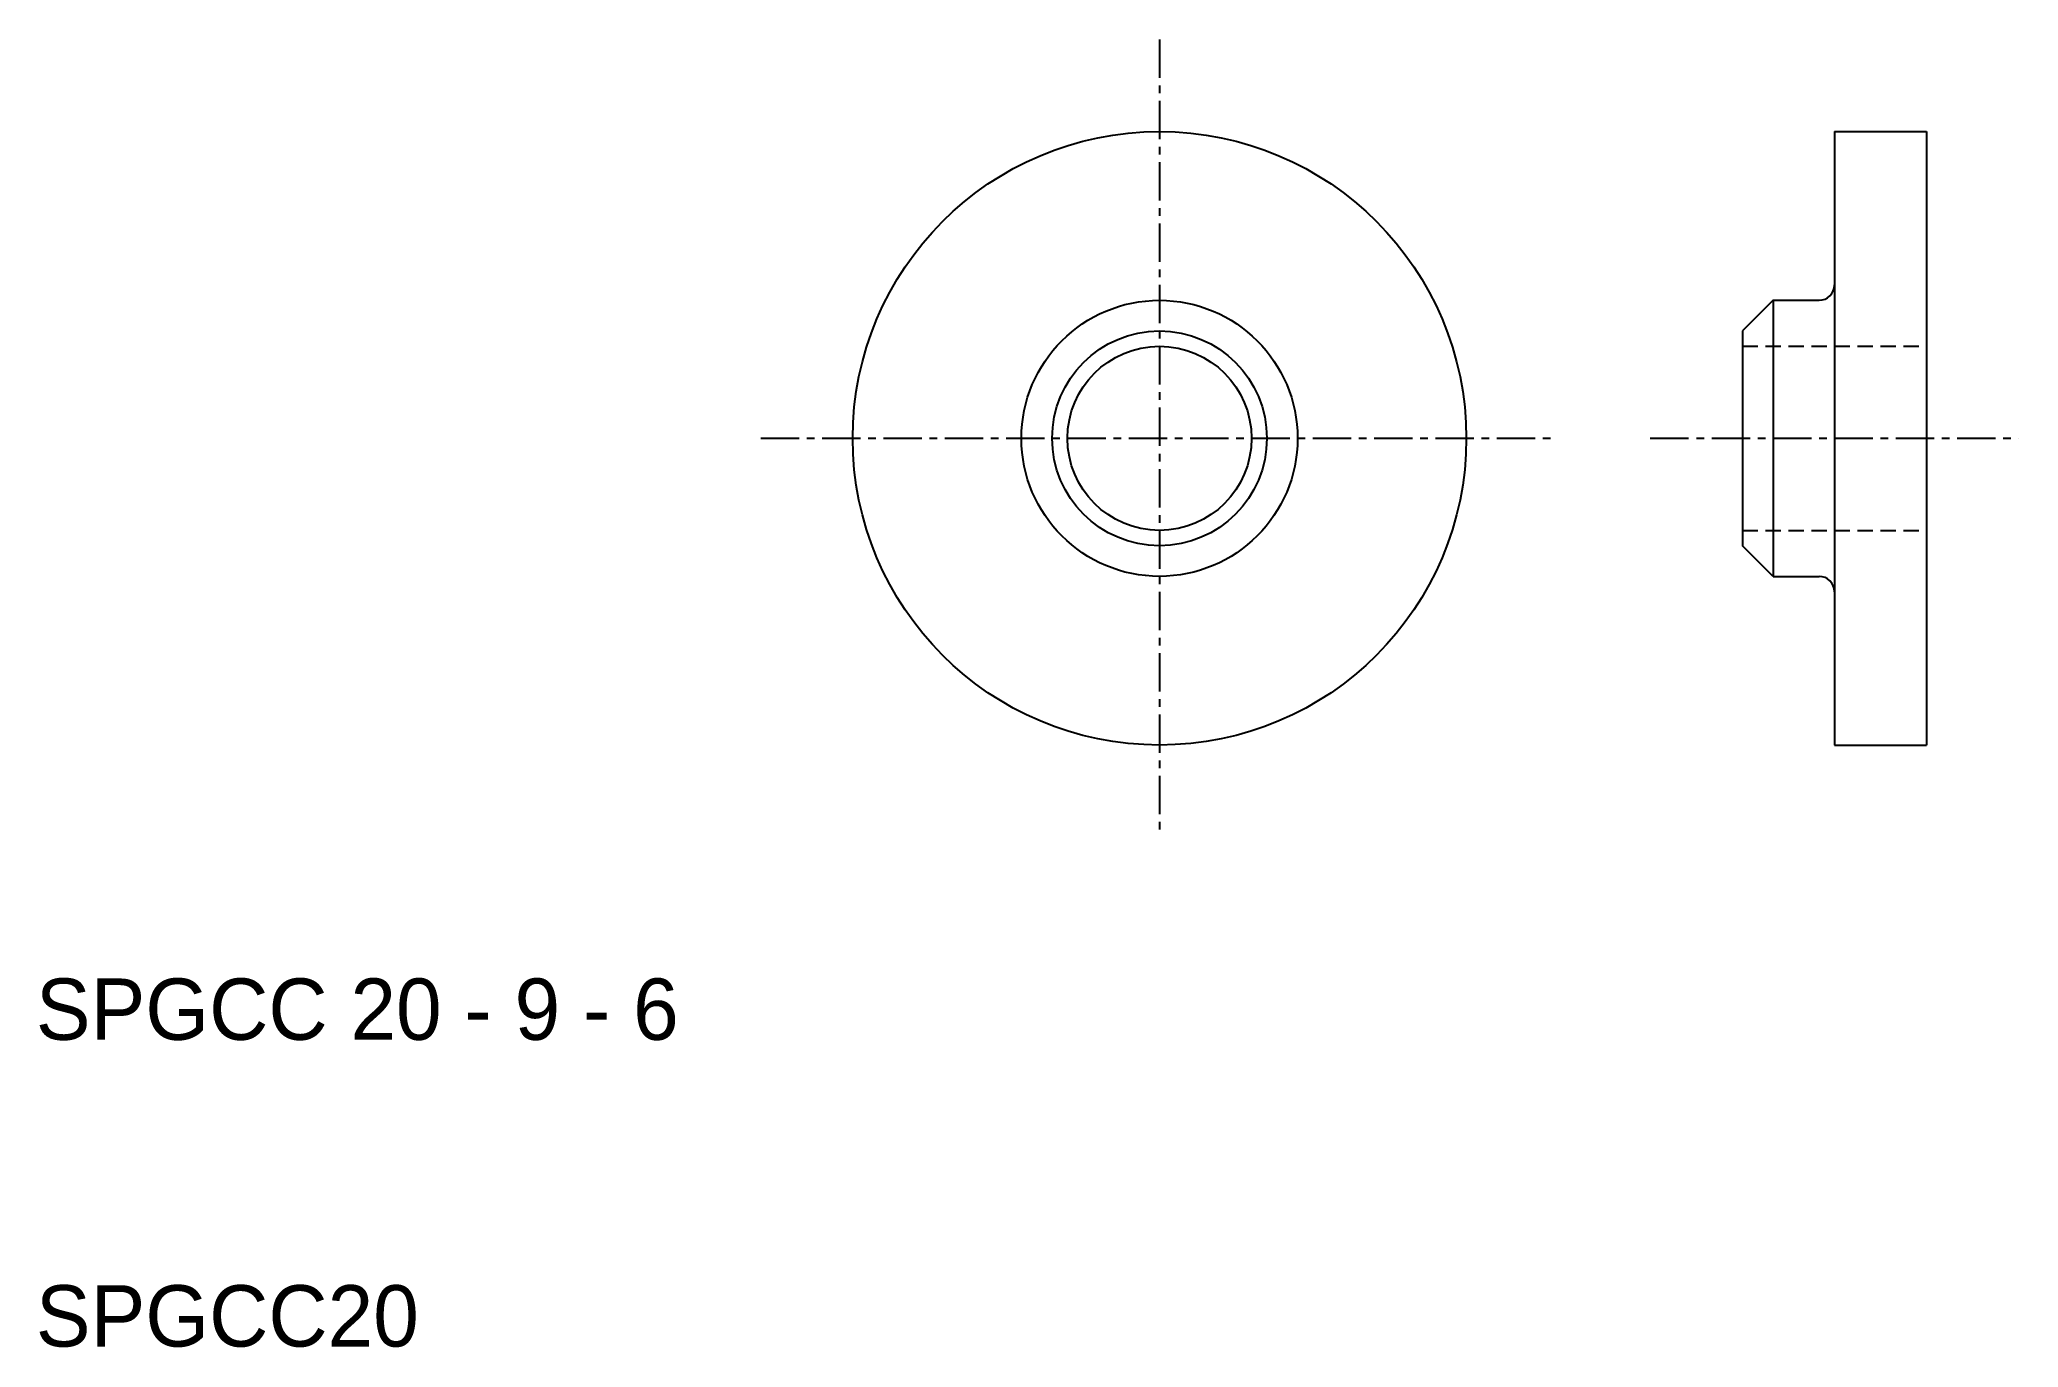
# Model space of a CAD drawing. Extents: x 10.1 to 74.6, y 10 to 52.6.
import ezdxf

# ---------------------------------------------------------------- set-up
doc = ezdxf.new("R2010")
doc.units = 0
doc.linetypes.add('CENTER', pattern=[2, 1.25, -0.25, 0.25, -0.25])
doc.linetypes.add('DASHED', pattern=[0.75, 0.5, -0.25])
doc.layers.get('0').update_dxf_attribs({"linetype": 'CONTINUOUS'})
doc.layers.add('CENTER', color=1, linetype='CENTER')

msp = doc.modelspace()

# ---------------------------------------------------------------- linework, layer by layer
at = {"color": 7, "linetype": 'CONTINUOUS'}
for p, q in [((68.629, 49.61), (68.629, 29.61)), ((68.629, 49.61), (71.629, 49.61)), ((71.629, 49.61), (71.629, 29.61)), ((66.629, 44.11), (65.629, 43.11)), ((66.629, 44.11), (68.129, 44.11)), ((66.629, 44.11), (66.629, 35.11)), ((65.629, 43.11), (65.629, 36.11)), ((66.629, 35.11), (65.629, 36.11)), ((66.629, 35.11), (68.129, 35.11)), ((68.629, 29.61), (71.629, 29.61))]:
    msp.add_line(p, q, dxfattribs=at)
at = {"color": 3, "linetype": 'DASHED'}
for p, q in [((65.629, 42.61), (71.629, 42.61)), ((65.629, 36.61), (71.629, 36.61))]:
    msp.add_line(p, q, dxfattribs=at)
at = {"color": 7, "linetype": 'CONTINUOUS'}
for radius in [10, 4.5, 3.5, 3]:
    msp.add_circle((46.629, 39.61), radius, dxfattribs=at)
for centre, start, end in [((68.129, 44.61), 270, 0), ((68.129, 34.61), 0, 90)]:
    msp.add_arc(centre, 0.5, start, end, dxfattribs=at)
at = {"layer": 'CENTER', "color": 1, "linetype": 'CENTER'}
for p, q in [((46.629, 52.61), (46.629, 26.61)), ((33.629, 39.61), (59.629, 39.61)), ((62.629, 39.61), (74.629, 39.61))]:
    msp.add_line(p, q, dxfattribs=at)

# ---------------------------------------------------------------- texts
at = {"color": 7, "linetype": 'CONTINUOUS'}
for s, p in [('SPGCC 20 - 9 - 6', (10, 20)), ('SPGCC20', (10, 10))]:
    msp.add_text(s, height=2, dxfattribs=at).set_placement(p)

doc.saveas('drawing.dxf')
